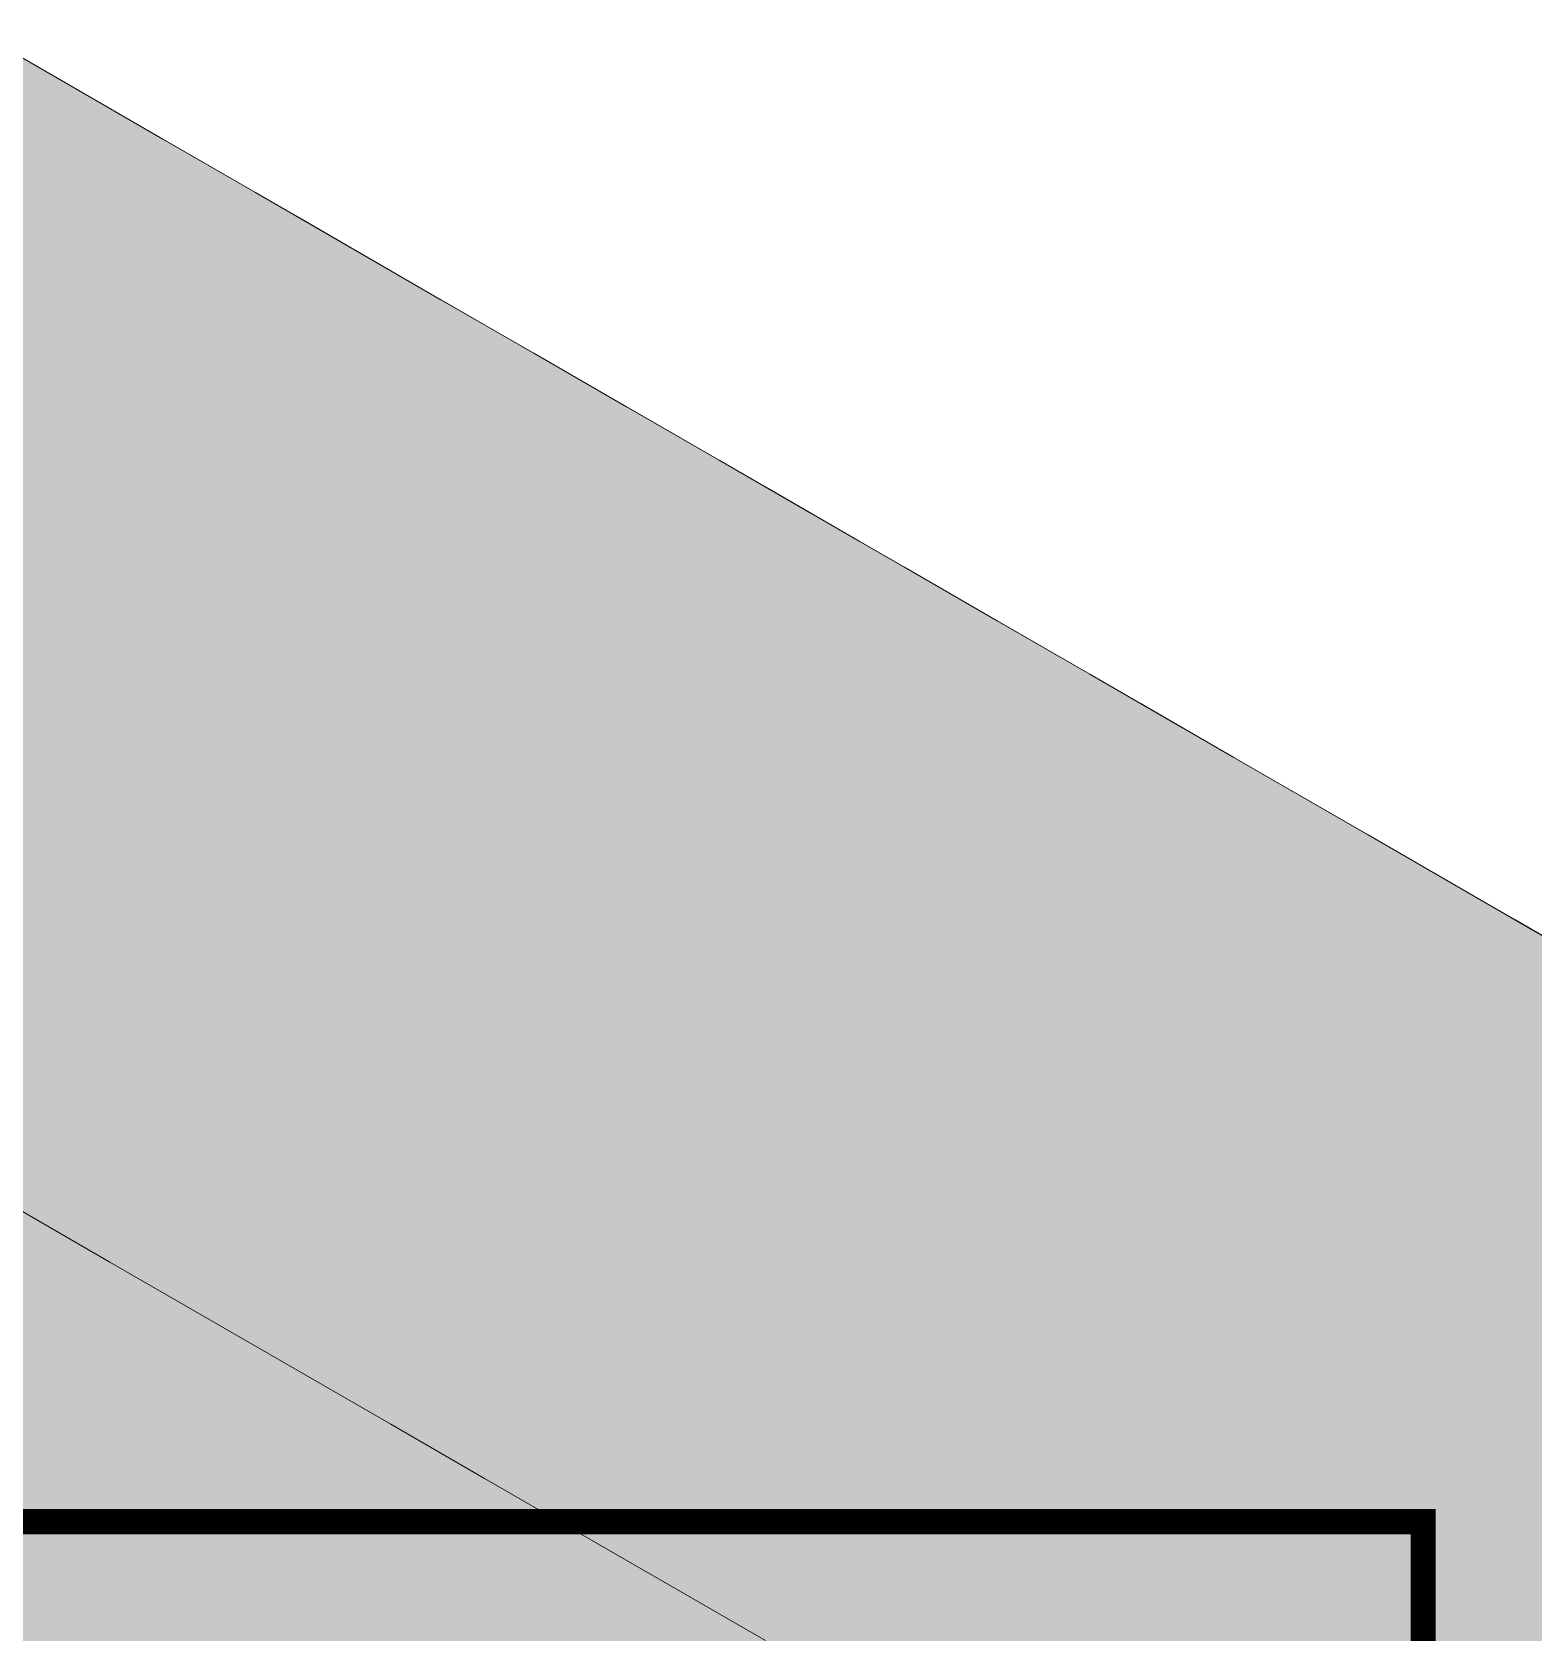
# Model space of a CAD drawing. Header units: metres. Extents: x 349122 to 349453, y 9281252 to 9281971.
# Drawn here: x 349264.5192 to 349264.7274, y 9281654.3517 to 9281654.5736 of the extents above; entities that cross this region are included whole.
import ezdxf

# ---------------------------------------------------------------- set-up
doc = ezdxf.new("R2010")
doc.units = ezdxf.units.M
doc.header["$LTSCALE"] = 0.25
doc.layers.add('ISO-3D', color=7, linetype='CONTINUOUS', lineweight=13)
doc.layers.add('ISO-3D-ARISTAS', color=250, linetype='CONTINUOUS', lineweight=13)
doc.layers.add('LLAMADAS-NUM', color=30, linetype='CONTINUOUS', lineweight=25, true_color=0xc05014)

msp = doc.modelspace()

# ---------------------------------------------------------------- linework, layer by layer
at = {"layer": 'ISO-3D', "true_color": 0x9e9c96}
for points in [[(349264.51163, 9281654.57361), (349264.52449, 9281654.56618), (349264.49951, 9281654.56661), (349264.51237, 9281654.55918)], [(349264.52449, 9281654.56618), (349264.53735, 9281654.55876), (349264.51237, 9281654.55918), (349264.52523, 9281654.55176)], [(349264.51237, 9281654.55918), (349264.52523, 9281654.55176), (349264.50024, 9281654.55218), (349264.5131, 9281654.54476)], [(349264.53735, 9281654.55876), (349264.55021, 9281654.55133), (349264.52523, 9281654.55176), (349264.53809, 9281654.54433)], [(349264.52523, 9281654.55176), (349264.53809, 9281654.54433), (349264.5131, 9281654.54476), (349264.52596, 9281654.53733)], [(349264.55021, 9281654.55133), (349264.56307, 9281654.54391), (349264.53809, 9281654.54433), (349264.55095, 9281654.53691)], [(349264.5131, 9281654.54476), (349264.52596, 9281654.53733), (349264.50098, 9281654.53776), (349264.51384, 9281654.53033)], [(349264.53809, 9281654.54433), (349264.55095, 9281654.53691), (349264.52596, 9281654.53733), (349264.53882, 9281654.52991)], [(349264.56307, 9281654.54391), (349264.57593, 9281654.53648), (349264.55095, 9281654.53691), (349264.56381, 9281654.52948)], [(349264.52596, 9281654.53733), (349264.53882, 9281654.52991), (349264.51384, 9281654.53033), (349264.5267, 9281654.52291)], [(349264.55095, 9281654.53691), (349264.56381, 9281654.52948), (349264.53882, 9281654.52991), (349264.55168, 9281654.52248)], [(349264.57593, 9281654.53648), (349264.58879, 9281654.52906), (349264.56381, 9281654.52948), (349264.57666, 9281654.52206)], [(349264.51384, 9281654.53033), (349264.5267, 9281654.52291), (349264.50171, 9281654.52333), (349264.51457, 9281654.51591)], [(349264.53882, 9281654.52991), (349264.55168, 9281654.52248), (349264.5267, 9281654.52291), (349264.53956, 9281654.51548)], [(349264.56381, 9281654.52948), (349264.57666, 9281654.52206), (349264.55168, 9281654.52248), (349264.56454, 9281654.51506)], [(349264.58879, 9281654.52906), (349264.60165, 9281654.52164), (349264.57666, 9281654.52206), (349264.58952, 9281654.51464)], [(349264.5267, 9281654.52291), (349264.53956, 9281654.51548), (349264.51457, 9281654.51591), (349264.52743, 9281654.50848)], [(349264.55168, 9281654.52248), (349264.56454, 9281654.51506), (349264.53956, 9281654.51548), (349264.55242, 9281654.50806)], [(349264.57666, 9281654.52206), (349264.58952, 9281654.51464), (349264.56454, 9281654.51506), (349264.5774, 9281654.50764)], [(349264.60165, 9281654.52164), (349264.61451, 9281654.51421), (349264.58952, 9281654.51464), (349264.60238, 9281654.50721)], [(349264.51457, 9281654.51591), (349264.52743, 9281654.50848), (349264.50245, 9281654.50891), (349264.51531, 9281654.50148)], [(349264.53956, 9281654.51548), (349264.55242, 9281654.50806), (349264.52743, 9281654.50848), (349264.54029, 9281654.50106)], [(349264.56454, 9281654.51506), (349264.5774, 9281654.50764), (349264.55242, 9281654.50806), (349264.56527, 9281654.50064)], [(349264.58952, 9281654.51464), (349264.60238, 9281654.50721), (349264.5774, 9281654.50764), (349264.59026, 9281654.50021)], [(349264.61451, 9281654.51421), (349264.62737, 9281654.50679), (349264.60238, 9281654.50721), (349264.61524, 9281654.49979)], [(349264.52743, 9281654.50848), (349264.54029, 9281654.50106), (349264.51531, 9281654.50148), (349264.52817, 9281654.49406)], [(349264.55242, 9281654.50806), (349264.56527, 9281654.50064), (349264.54029, 9281654.50106), (349264.55315, 9281654.49364)], [(349264.5774, 9281654.50764), (349264.59026, 9281654.50021), (349264.56527, 9281654.50064), (349264.57813, 9281654.49321)], [(349264.60238, 9281654.50721), (349264.61524, 9281654.49979), (349264.59026, 9281654.50021), (349264.60312, 9281654.49279)], [(349264.62737, 9281654.50679), (349264.64023, 9281654.49936), (349264.61524, 9281654.49979), (349264.6281, 9281654.49236)], [(349264.51531, 9281654.50148), (349264.52817, 9281654.49406), (349264.50318, 9281654.49448), (349264.51604, 9281654.48706)], [(349264.54029, 9281654.50106), (349264.55315, 9281654.49364), (349264.52817, 9281654.49406), (349264.54103, 9281654.48664)], [(349264.56527, 9281654.50064), (349264.57813, 9281654.49321), (349264.55315, 9281654.49364), (349264.56601, 9281654.48621)], [(349264.59026, 9281654.50021), (349264.60312, 9281654.49279), (349264.57813, 9281654.49321), (349264.59099, 9281654.48579)], [(349264.61524, 9281654.49979), (349264.6281, 9281654.49236), (349264.60312, 9281654.49279), (349264.61598, 9281654.48536)], [(349264.64023, 9281654.49936), (349264.65308, 9281654.49194), (349264.6281, 9281654.49236), (349264.64096, 9281654.48494)], [(349264.52817, 9281654.49406), (349264.54103, 9281654.48664), (349264.51604, 9281654.48706), (349264.5289, 9281654.47964)], [(349264.55315, 9281654.49364), (349264.56601, 9281654.48621), (349264.54103, 9281654.48664), (349264.55389, 9281654.47921)], [(349264.57813, 9281654.49321), (349264.59099, 9281654.48579), (349264.56601, 9281654.48621), (349264.57887, 9281654.47879)], [(349264.60312, 9281654.49279), (349264.61598, 9281654.48536), (349264.59099, 9281654.48579), (349264.60385, 9281654.47836)], [(349264.6281, 9281654.49236), (349264.64096, 9281654.48494), (349264.61598, 9281654.48536), (349264.62884, 9281654.47794)], [(349264.65308, 9281654.49194), (349264.66594, 9281654.48452), (349264.64096, 9281654.48494), (349264.65382, 9281654.47752)], [(349264.51604, 9281654.48706), (349264.5289, 9281654.47964), (349264.50392, 9281654.48006), (349264.51678, 9281654.47264)], [(349264.54103, 9281654.48664), (349264.55389, 9281654.47921), (349264.5289, 9281654.47964), (349264.54176, 9281654.47221)], [(349264.56601, 9281654.48621), (349264.57887, 9281654.47879), (349264.55389, 9281654.47921), (349264.56674, 9281654.47179)], [(349264.59099, 9281654.48579), (349264.60385, 9281654.47836), (349264.57887, 9281654.47879), (349264.59173, 9281654.47136)], [(349264.61598, 9281654.48536), (349264.62884, 9281654.47794), (349264.60385, 9281654.47836), (349264.61671, 9281654.47094)], [(349264.64096, 9281654.48494), (349264.65382, 9281654.47752), (349264.62884, 9281654.47794), (349264.64169, 9281654.47052)], [(349264.66594, 9281654.48452), (349264.6788, 9281654.47709), (349264.65382, 9281654.47752), (349264.66668, 9281654.47009)], [(349264.5289, 9281654.47964), (349264.54176, 9281654.47221), (349264.51678, 9281654.47264), (349264.52964, 9281654.46521)], [(349264.55389, 9281654.47921), (349264.56674, 9281654.47179), (349264.54176, 9281654.47221), (349264.55462, 9281654.46479)], [(349264.57887, 9281654.47879), (349264.59173, 9281654.47136), (349264.56674, 9281654.47179), (349264.5796, 9281654.46436)], [(349264.60385, 9281654.47836), (349264.61671, 9281654.47094), (349264.59173, 9281654.47136), (349264.60459, 9281654.46394)], [(349264.62884, 9281654.47794), (349264.64169, 9281654.47052), (349264.61671, 9281654.47094), (349264.62957, 9281654.46352)], [(349264.65382, 9281654.47752), (349264.66668, 9281654.47009), (349264.64169, 9281654.47052), (349264.65455, 9281654.46309)], [(349264.6788, 9281654.47709), (349264.69166, 9281654.46967), (349264.66668, 9281654.47009), (349264.67954, 9281654.46267)], [(349264.51678, 9281654.47264), (349264.52964, 9281654.46521), (349264.50465, 9281654.46564), (349264.51751, 9281654.45821)], [(349264.54176, 9281654.47221), (349264.55462, 9281654.46479), (349264.52964, 9281654.46521), (349264.5425, 9281654.45779)], [(349264.56674, 9281654.47179), (349264.5796, 9281654.46436), (349264.55462, 9281654.46479), (349264.56748, 9281654.45736)], [(349264.59173, 9281654.47136), (349264.60459, 9281654.46394), (349264.5796, 9281654.46436), (349264.59246, 9281654.45694)], [(349264.61671, 9281654.47094), (349264.62957, 9281654.46352), (349264.60459, 9281654.46394), (349264.61745, 9281654.45652)], [(349264.64169, 9281654.47052), (349264.65455, 9281654.46309), (349264.62957, 9281654.46352), (349264.64243, 9281654.45609)], [(349264.66668, 9281654.47009), (349264.67954, 9281654.46267), (349264.65455, 9281654.46309), (349264.66741, 9281654.45567)], [(349264.69166, 9281654.46967), (349264.70452, 9281654.46224), (349264.67954, 9281654.46267), (349264.6924, 9281654.45524)], [(349264.52964, 9281654.46521), (349264.5425, 9281654.45779), (349264.51751, 9281654.45821), (349264.53037, 9281654.45079)], [(349264.55462, 9281654.46479), (349264.56748, 9281654.45736), (349264.5425, 9281654.45779), (349264.55535, 9281654.45036)], [(349264.5796, 9281654.46436), (349264.59246, 9281654.45694), (349264.56748, 9281654.45736), (349264.58034, 9281654.44994)], [(349264.60459, 9281654.46394), (349264.61745, 9281654.45652), (349264.59246, 9281654.45694), (349264.60532, 9281654.44952)], [(349264.62957, 9281654.46352), (349264.64243, 9281654.45609), (349264.61745, 9281654.45652), (349264.63031, 9281654.44909)], [(349264.65455, 9281654.46309), (349264.66741, 9281654.45567), (349264.64243, 9281654.45609), (349264.65529, 9281654.44867)], [(349264.67954, 9281654.46267), (349264.6924, 9281654.45524), (349264.66741, 9281654.45567), (349264.68027, 9281654.44824)], [(349264.70452, 9281654.46224), (349264.71738, 9281654.45482), (349264.6924, 9281654.45524), (349264.70526, 9281654.44782)], [(349264.51751, 9281654.45821), (349264.53037, 9281654.45079), (349264.50539, 9281654.45121), (349264.51825, 9281654.44379)], [(349264.5425, 9281654.45779), (349264.55535, 9281654.45036), (349264.53037, 9281654.45079), (349264.54323, 9281654.44336)], [(349264.56748, 9281654.45736), (349264.58034, 9281654.44994), (349264.55535, 9281654.45036), (349264.56821, 9281654.44294)], [(349264.59246, 9281654.45694), (349264.60532, 9281654.44952), (349264.58034, 9281654.44994), (349264.5932, 9281654.44252)], [(349264.61745, 9281654.45652), (349264.63031, 9281654.44909), (349264.60532, 9281654.44952), (349264.61818, 9281654.44209)], [(349264.64243, 9281654.45609), (349264.65529, 9281654.44867), (349264.63031, 9281654.44909), (349264.64316, 9281654.44167)], [(349264.66741, 9281654.45567), (349264.68027, 9281654.44824), (349264.65529, 9281654.44867), (349264.66815, 9281654.44124)], [(349264.6924, 9281654.45524), (349264.70526, 9281654.44782), (349264.68027, 9281654.44824), (349264.69313, 9281654.44082)], [(349264.71738, 9281654.45482), (349264.73024, 9281654.44739), (349264.70526, 9281654.44782), (349264.71811, 9281654.44039)], [(349264.53037, 9281654.45079), (349264.54323, 9281654.44336), (349264.51825, 9281654.44379), (349264.53111, 9281654.43636)], [(349264.55535, 9281654.45036), (349264.56821, 9281654.44294), (349264.54323, 9281654.44336), (349264.55609, 9281654.43594)], [(349264.58034, 9281654.44994), (349264.5932, 9281654.44252), (349264.56821, 9281654.44294), (349264.58107, 9281654.43552)], [(349264.60532, 9281654.44952), (349264.61818, 9281654.44209), (349264.5932, 9281654.44252), (349264.60606, 9281654.43509)], [(349264.63031, 9281654.44909), (349264.64316, 9281654.44167), (349264.61818, 9281654.44209), (349264.63104, 9281654.43467)], [(349264.65529, 9281654.44867), (349264.66815, 9281654.44124), (349264.64316, 9281654.44167), (349264.65602, 9281654.43424)], [(349264.68027, 9281654.44824), (349264.69313, 9281654.44082), (349264.66815, 9281654.44124), (349264.68101, 9281654.43382)], [(349264.70526, 9281654.44782), (349264.71811, 9281654.44039), (349264.69313, 9281654.44082), (349264.70599, 9281654.43339)], [(349264.73024, 9281654.44739), (349264.7431, 9281654.43997), (349264.71811, 9281654.44039), (349264.73097, 9281654.43297)], [(349264.51825, 9281654.44379), (349264.53111, 9281654.43636), (349264.50612, 9281654.43679), (349264.51898, 9281654.42936)], [(349264.54323, 9281654.44336), (349264.55609, 9281654.43594), (349264.53111, 9281654.43636), (349264.54397, 9281654.42894)], [(349264.56821, 9281654.44294), (349264.58107, 9281654.43552), (349264.55609, 9281654.43594), (349264.56895, 9281654.42852)], [(349264.5932, 9281654.44252), (349264.60606, 9281654.43509), (349264.58107, 9281654.43552), (349264.59393, 9281654.42809)], [(349264.61818, 9281654.44209), (349264.63104, 9281654.43467), (349264.60606, 9281654.43509), (349264.61892, 9281654.42767)], [(349264.64316, 9281654.44167), (349264.65602, 9281654.43424), (349264.63104, 9281654.43467), (349264.6439, 9281654.42724)], [(349264.66815, 9281654.44124), (349264.68101, 9281654.43382), (349264.65602, 9281654.43424), (349264.66888, 9281654.42682)], [(349264.69313, 9281654.44082), (349264.70599, 9281654.43339), (349264.68101, 9281654.43382), (349264.69387, 9281654.42639)], [(349264.71811, 9281654.44039), (349264.73097, 9281654.43297), (349264.70599, 9281654.43339), (349264.71885, 9281654.42597)], [(349264.53111, 9281654.43636), (349264.54397, 9281654.42894), (349264.51898, 9281654.42936), (349264.53184, 9281654.42194)], [(349264.55609, 9281654.43594), (349264.56895, 9281654.42852), (349264.54397, 9281654.42894), (349264.55682, 9281654.42152)], [(349264.58107, 9281654.43552), (349264.59393, 9281654.42809), (349264.56895, 9281654.42852), (349264.58181, 9281654.42109)], [(349264.60606, 9281654.43509), (349264.61892, 9281654.42767), (349264.59393, 9281654.42809), (349264.60679, 9281654.42067)], [(349264.63104, 9281654.43467), (349264.6439, 9281654.42724), (349264.61892, 9281654.42767), (349264.63177, 9281654.42024)], [(349264.65602, 9281654.43424), (349264.66888, 9281654.42682), (349264.6439, 9281654.42724), (349264.65676, 9281654.41982)], [(349264.68101, 9281654.43382), (349264.69387, 9281654.42639), (349264.66888, 9281654.42682), (349264.68174, 9281654.41939)], [(349264.70599, 9281654.43339), (349264.71885, 9281654.42597), (349264.69387, 9281654.42639), (349264.70673, 9281654.41897)], [(349264.73097, 9281654.43297), (349264.74383, 9281654.42555), (349264.71885, 9281654.42597), (349264.73171, 9281654.41855)], [(349264.51898, 9281654.42936), (349264.53184, 9281654.42194), (349264.50599, 9281654.42186), (349264.51885, 9281654.41444)], [(349264.54397, 9281654.42894), (349264.55682, 9281654.42152), (349264.53184, 9281654.42194), (349264.5447, 9281654.41452)], [(349264.56895, 9281654.42852), (349264.58181, 9281654.42109), (349264.55682, 9281654.42152), (349264.56968, 9281654.41409)], [(349264.59393, 9281654.42809), (349264.60679, 9281654.42067), (349264.58181, 9281654.42109), (349264.59467, 9281654.41367)], [(349264.61892, 9281654.42767), (349264.63177, 9281654.42024), (349264.60679, 9281654.42067), (349264.61965, 9281654.41324)], [(349264.6439, 9281654.42724), (349264.65676, 9281654.41982), (349264.63177, 9281654.42024), (349264.64463, 9281654.41282)], [(349264.66888, 9281654.42682), (349264.68174, 9281654.41939), (349264.65676, 9281654.41982), (349264.66962, 9281654.41239)], [(349264.69387, 9281654.42639), (349264.70673, 9281654.41897), (349264.68174, 9281654.41939), (349264.6946, 9281654.41197)], [(349264.71885, 9281654.42597), (349264.73171, 9281654.41855), (349264.70673, 9281654.41897), (349264.71958, 9281654.41155)], [(349264.53184, 9281654.42194), (349264.5447, 9281654.41452), (349264.51885, 9281654.41444), (349264.53171, 9281654.40702)], [(349264.55682, 9281654.42152), (349264.56968, 9281654.41409), (349264.5447, 9281654.41452), (349264.55756, 9281654.40709)], [(349264.58181, 9281654.42109), (349264.59467, 9281654.41367), (349264.56968, 9281654.41409), (349264.58254, 9281654.40667)], [(349264.60679, 9281654.42067), (349264.61965, 9281654.41324), (349264.59467, 9281654.41367), (349264.60753, 9281654.40624)], [(349264.63177, 9281654.42024), (349264.64463, 9281654.41282), (349264.61965, 9281654.41324), (349264.63251, 9281654.40582)], [(349264.65676, 9281654.41982), (349264.66962, 9281654.41239), (349264.64463, 9281654.41282), (349264.65749, 9281654.40539)], [(349264.68174, 9281654.41939), (349264.6946, 9281654.41197), (349264.66962, 9281654.41239), (349264.68248, 9281654.40497)], [(349264.70673, 9281654.41897), (349264.71958, 9281654.41155), (349264.6946, 9281654.41197), (349264.70746, 9281654.40455)], [(349264.73171, 9281654.41855), (349264.74457, 9281654.41112), (349264.71958, 9281654.41155), (349264.73244, 9281654.40412)], [(349264.51885, 9281654.41444), (349264.53171, 9281654.40702), (349264.50586, 9281654.40694), (349264.51872, 9281654.39952)], [(349264.5447, 9281654.41452), (349264.55756, 9281654.40709), (349264.53171, 9281654.40702), (349264.54457, 9281654.39959)], [(349264.56968, 9281654.41409), (349264.58254, 9281654.40667), (349264.55756, 9281654.40709), (349264.57042, 9281654.39967)], [(349264.59467, 9281654.41367), (349264.60753, 9281654.40624), (349264.58254, 9281654.40667), (349264.5954, 9281654.39924)], [(349264.61965, 9281654.41324), (349264.63251, 9281654.40582), (349264.60753, 9281654.40624), (349264.62039, 9281654.39882)], [(349264.64463, 9281654.41282), (349264.65749, 9281654.40539), (349264.63251, 9281654.40582), (349264.64537, 9281654.39839)], [(349264.66962, 9281654.41239), (349264.68248, 9281654.40497), (349264.65749, 9281654.40539), (349264.67035, 9281654.39797)], [(349264.6946, 9281654.41197), (349264.70746, 9281654.40455), (349264.68248, 9281654.40497), (349264.69534, 9281654.39755)], [(349264.71958, 9281654.41155), (349264.73244, 9281654.40412), (349264.70746, 9281654.40455), (349264.72032, 9281654.39712)], [(349264.51701, 9281654.4105), (349264.53, 9281654.403), (349264.50409, 9281654.40304), (349264.51708, 9281654.39554)], [(349264.53171, 9281654.40702), (349264.54457, 9281654.39959), (349264.51872, 9281654.39952), (349264.53158, 9281654.39209)], [(349264.55756, 9281654.40709), (349264.57042, 9281654.39967), (349264.54457, 9281654.39959), (349264.55743, 9281654.39217)], [(349264.58254, 9281654.40667), (349264.5954, 9281654.39924), (349264.57042, 9281654.39967), (349264.58328, 9281654.39224)], [(349264.60753, 9281654.40624), (349264.62039, 9281654.39882), (349264.5954, 9281654.39924), (349264.60826, 9281654.39182)], [(349264.63251, 9281654.40582), (349264.64537, 9281654.39839), (349264.62039, 9281654.39882), (349264.63324, 9281654.39139)], [(349264.65749, 9281654.40539), (349264.67035, 9281654.39797), (349264.64537, 9281654.39839), (349264.65823, 9281654.39097)], [(349264.68248, 9281654.40497), (349264.69534, 9281654.39755), (349264.67035, 9281654.39797), (349264.68321, 9281654.39055)], [(349264.70746, 9281654.40455), (349264.72032, 9281654.39712), (349264.69534, 9281654.39755), (349264.7082, 9281654.39012)], [(349264.53, 9281654.403), (349264.54299, 9281654.3955), (349264.51708, 9281654.39554), (349264.53007, 9281654.38804)], [(349264.73244, 9281654.40412), (349264.7453, 9281654.3967), (349264.72032, 9281654.39712), (349264.73318, 9281654.3897)], [(349264.51872, 9281654.39952), (349264.53158, 9281654.39209), (349264.50573, 9281654.39202), (349264.51859, 9281654.38459)], [(349264.54457, 9281654.39959), (349264.55743, 9281654.39217), (349264.53158, 9281654.39209), (349264.54444, 9281654.38467)], [(349264.57042, 9281654.39967), (349264.58328, 9281654.39224), (349264.55743, 9281654.39217), (349264.57029, 9281654.38474)], [(349264.5954, 9281654.39924), (349264.60826, 9281654.39182), (349264.58328, 9281654.39224), (349264.59614, 9281654.38482)], [(349264.62039, 9281654.39882), (349264.63324, 9281654.39139), (349264.60826, 9281654.39182), (349264.62112, 9281654.38439)], [(349264.64537, 9281654.39839), (349264.65823, 9281654.39097), (349264.63324, 9281654.39139), (349264.6461, 9281654.38397)], [(349264.67035, 9281654.39797), (349264.68321, 9281654.39055), (349264.65823, 9281654.39097), (349264.67109, 9281654.38355)], [(349264.51708, 9281654.39554), (349264.53007, 9281654.38804), (349264.50415, 9281654.38807), (349264.51714, 9281654.38057)], [(349264.69534, 9281654.39755), (349264.7082, 9281654.39012), (349264.68321, 9281654.39055), (349264.69607, 9281654.38312)], [(349264.72032, 9281654.39712), (349264.73318, 9281654.3897), (349264.7082, 9281654.39012), (349264.72105, 9281654.3827)], [(349264.54299, 9281654.3955), (349264.55598, 9281654.388), (349264.53007, 9281654.38804), (349264.54306, 9281654.38054)], [(349264.53158, 9281654.39209), (349264.54444, 9281654.38467), (349264.51859, 9281654.38459), (349264.53145, 9281654.37717)], [(349264.55743, 9281654.39217), (349264.57029, 9281654.38474), (349264.54444, 9281654.38467), (349264.5573, 9281654.37724)], [(349264.58328, 9281654.39224), (349264.59614, 9281654.38482), (349264.57029, 9281654.38474), (349264.58315, 9281654.37732)], [(349264.60826, 9281654.39182), (349264.62112, 9281654.38439), (349264.59614, 9281654.38482), (349264.609, 9281654.37739)], [(349264.63324, 9281654.39139), (349264.6461, 9281654.38397), (349264.62112, 9281654.38439), (349264.63398, 9281654.37697)], [(349264.65823, 9281654.39097), (349264.67109, 9281654.38355), (349264.6461, 9281654.38397), (349264.65896, 9281654.37655)], [(349264.68321, 9281654.39055), (349264.69607, 9281654.38312), (349264.67109, 9281654.38355), (349264.68395, 9281654.37612)], [(349264.7082, 9281654.39012), (349264.72105, 9281654.3827), (349264.69607, 9281654.38312), (349264.70893, 9281654.3757)], [(349264.73318, 9281654.3897), (349264.74604, 9281654.38227), (349264.72105, 9281654.3827), (349264.73391, 9281654.37527)], [(349264.53007, 9281654.38804), (349264.54306, 9281654.38054), (349264.51714, 9281654.38057), (349264.53013, 9281654.37307)], [(349264.55598, 9281654.388), (349264.56897, 9281654.3805), (349264.54306, 9281654.38054), (349264.55605, 9281654.37304)], [(349264.51859, 9281654.38459), (349264.53145, 9281654.37717), (349264.5056, 9281654.37709), (349264.51846, 9281654.36967)], [(349264.54444, 9281654.38467), (349264.5573, 9281654.37724), (349264.53145, 9281654.37717), (349264.54431, 9281654.36974)], [(349264.57029, 9281654.38474), (349264.58315, 9281654.37732), (349264.5573, 9281654.37724), (349264.57016, 9281654.36982)], [(349264.59614, 9281654.38482), (349264.609, 9281654.37739), (349264.58315, 9281654.37732), (349264.59601, 9281654.36989)], [(349264.62112, 9281654.38439), (349264.63398, 9281654.37697), (349264.609, 9281654.37739), (349264.62185, 9281654.36997)], [(349264.6461, 9281654.38397), (349264.65896, 9281654.37655), (349264.63398, 9281654.37697), (349264.64684, 9281654.36955)], [(349264.67109, 9281654.38355), (349264.68395, 9281654.37612), (349264.65896, 9281654.37655), (349264.67182, 9281654.36912)], [(349264.69607, 9281654.38312), (349264.70893, 9281654.3757), (349264.68395, 9281654.37612), (349264.69681, 9281654.3687)], [(349264.72105, 9281654.3827), (349264.73391, 9281654.37527), (349264.70893, 9281654.3757), (349264.72179, 9281654.36827)], [(349264.51714, 9281654.38057), (349264.53013, 9281654.37307), (349264.50421, 9281654.37311), (349264.5172, 9281654.36561)], [(349264.54306, 9281654.38054), (349264.55605, 9281654.37304), (349264.53013, 9281654.37307), (349264.54312, 9281654.36557)], [(349264.56897, 9281654.3805), (349264.58197, 9281654.373), (349264.55605, 9281654.37304), (349264.56904, 9281654.36554)], [(349264.53145, 9281654.37717), (349264.54431, 9281654.36974), (349264.51846, 9281654.36967), (349264.53132, 9281654.36224)], [(349264.5573, 9281654.37724), (349264.57016, 9281654.36982), (349264.54431, 9281654.36974), (349264.55717, 9281654.36232)], [(349264.58315, 9281654.37732), (349264.59601, 9281654.36989), (349264.57016, 9281654.36982), (349264.58302, 9281654.36239)], [(349264.609, 9281654.37739), (349264.62185, 9281654.36997), (349264.59601, 9281654.36989), (349264.60886, 9281654.36247)], [(349264.63398, 9281654.37697), (349264.64684, 9281654.36955), (349264.62185, 9281654.36997), (349264.63471, 9281654.36255)], [(349264.65896, 9281654.37655), (349264.67182, 9281654.36912), (349264.64684, 9281654.36955), (349264.6597, 9281654.36212)], [(349264.68395, 9281654.37612), (349264.69681, 9281654.3687), (349264.67182, 9281654.36912), (349264.68468, 9281654.3617)], [(349264.70893, 9281654.3757), (349264.72179, 9281654.36827), (349264.69681, 9281654.3687), (349264.70966, 9281654.36127)], [(349264.73391, 9281654.37527), (349264.74677, 9281654.36785), (349264.72179, 9281654.36827), (349264.73465, 9281654.36085)], [(349264.53013, 9281654.37307), (349264.54312, 9281654.36557), (349264.5172, 9281654.36561), (349264.53019, 9281654.35811)], [(349264.55605, 9281654.37304), (349264.56904, 9281654.36554), (349264.54312, 9281654.36557), (349264.55611, 9281654.35807)], [(349264.58197, 9281654.373), (349264.59496, 9281654.3655), (349264.56904, 9281654.36554), (349264.58203, 9281654.35804)], [(349264.51846, 9281654.36967), (349264.53132, 9281654.36224), (349264.50547, 9281654.36217), (349264.51833, 9281654.35474)], [(349264.54431, 9281654.36974), (349264.55717, 9281654.36232), (349264.53132, 9281654.36224), (349264.54418, 9281654.35482)], [(349264.57016, 9281654.36982), (349264.58302, 9281654.36239), (349264.55717, 9281654.36232), (349264.57002, 9281654.35489)], [(349264.59601, 9281654.36989), (349264.60886, 9281654.36247), (349264.58302, 9281654.36239), (349264.59587, 9281654.35497)], [(349264.62185, 9281654.36997), (349264.63471, 9281654.36255), (349264.60886, 9281654.36247), (349264.62172, 9281654.35505)], [(349264.64684, 9281654.36955), (349264.6597, 9281654.36212), (349264.63471, 9281654.36255), (349264.64757, 9281654.35512)], [(349264.67182, 9281654.36912), (349264.68468, 9281654.3617), (349264.6597, 9281654.36212), (349264.67256, 9281654.3547)], [(349264.69681, 9281654.3687), (349264.70966, 9281654.36127), (349264.68468, 9281654.3617), (349264.69754, 9281654.35427)], [(349264.72179, 9281654.36827), (349264.73465, 9281654.36085), (349264.70966, 9281654.36127), (349264.72252, 9281654.35385)], [(349264.5172, 9281654.36561), (349264.53019, 9281654.35811), (349264.50428, 9281654.35815), (349264.51727, 9281654.35065)], [(349264.54312, 9281654.36557), (349264.55611, 9281654.35807), (349264.53019, 9281654.35811), (349264.54318, 9281654.35061)], [(349264.56904, 9281654.36554), (349264.58203, 9281654.35804), (349264.55611, 9281654.35807), (349264.5691, 9281654.35057)], [(349264.59496, 9281654.3655), (349264.60795, 9281654.358), (349264.58203, 9281654.35804), (349264.59502, 9281654.35054)], [(349264.53132, 9281654.36224), (349264.54418, 9281654.35482), (349264.51833, 9281654.35474), (349264.53118, 9281654.34732)], [(349264.55717, 9281654.36232), (349264.57002, 9281654.35489), (349264.54418, 9281654.35482), (349264.55703, 9281654.34739)], [(349264.58302, 9281654.36239), (349264.59587, 9281654.35497), (349264.57002, 9281654.35489), (349264.58288, 9281654.34747)], [(349264.60886, 9281654.36247), (349264.62172, 9281654.35505), (349264.59587, 9281654.35497), (349264.60873, 9281654.34755)], [(349264.63471, 9281654.36255), (349264.64757, 9281654.35512), (349264.62172, 9281654.35505), (349264.63458, 9281654.34762)], [(349264.6597, 9281654.36212), (349264.67256, 9281654.3547), (349264.64757, 9281654.35512), (349264.66043, 9281654.3477)], [(349264.68468, 9281654.3617), (349264.69754, 9281654.35427), (349264.67256, 9281654.3547), (349264.68542, 9281654.34727)], [(349264.70966, 9281654.36127), (349264.72252, 9281654.35385), (349264.69754, 9281654.35427), (349264.7104, 9281654.34685)], [(349264.73465, 9281654.36085), (349264.74751, 9281654.35342), (349264.72252, 9281654.35385), (349264.73538, 9281654.34642)], [(349264.53019, 9281654.35811), (349264.54318, 9281654.35061), (349264.51727, 9281654.35065), (349264.53026, 9281654.34315)], [(349264.55611, 9281654.35807), (349264.5691, 9281654.35057), (349264.54318, 9281654.35061), (349264.55617, 9281654.34311)], [(349264.58203, 9281654.35804), (349264.59502, 9281654.35054), (349264.5691, 9281654.35057), (349264.58209, 9281654.34307)], [(349264.60795, 9281654.358), (349264.62094, 9281654.3505), (349264.59502, 9281654.35054), (349264.60801, 9281654.34304)], [(349264.51833, 9281654.35474), (349264.53118, 9281654.34732), (349264.50534, 9281654.34724), (349264.51819, 9281654.33982)], [(349264.54418, 9281654.35482), (349264.55703, 9281654.34739), (349264.53118, 9281654.34732), (349264.54404, 9281654.33989)], [(349264.57002, 9281654.35489), (349264.58288, 9281654.34747), (349264.55703, 9281654.34739), (349264.56989, 9281654.33997)], [(349264.59587, 9281654.35497), (349264.60873, 9281654.34755), (349264.58288, 9281654.34747), (349264.59574, 9281654.34005)], [(349264.62172, 9281654.35505), (349264.63458, 9281654.34762), (349264.60873, 9281654.34755), (349264.62159, 9281654.34012)], [(349264.64757, 9281654.35512), (349264.66043, 9281654.3477), (349264.63458, 9281654.34762), (349264.64744, 9281654.3402)], [(349264.67256, 9281654.3547), (349264.68542, 9281654.34727), (349264.66043, 9281654.3477), (349264.67329, 9281654.34027)], [(349264.69754, 9281654.35427), (349264.7104, 9281654.34685), (349264.68542, 9281654.34727), (349264.69828, 9281654.33985)], [(349264.72252, 9281654.35385), (349264.73538, 9281654.34642), (349264.7104, 9281654.34685), (349264.72326, 9281654.33942)]]:
    msp.add_solid(points, dxfattribs=at)
at = {"layer": 'ISO-3D', "true_color": 0x8e8d88}
for points in [[(349264.51701, 9281654.5555), (349264.53, 9281654.548), (349264.51701, 9281654.5705), (349264.53, 9281654.563)], [(349264.53, 9281654.548), (349264.54299, 9281654.5405), (349264.53, 9281654.563), (349264.54299, 9281654.5555)], [(349264.51701, 9281654.5405), (349264.53, 9281654.533), (349264.51701, 9281654.5555), (349264.53, 9281654.548)], [(349264.54299, 9281654.5405), (349264.55598, 9281654.533), (349264.54299, 9281654.5555), (349264.55598, 9281654.548)], [(349264.53, 9281654.533), (349264.54299, 9281654.5255), (349264.53, 9281654.548), (349264.54299, 9281654.5405)], [(349264.55598, 9281654.533), (349264.56897, 9281654.5255), (349264.55598, 9281654.548), (349264.56897, 9281654.5405)], [(349264.51701, 9281654.5255), (349264.53, 9281654.518), (349264.51701, 9281654.5405), (349264.53, 9281654.533)], [(349264.54299, 9281654.5255), (349264.55598, 9281654.518), (349264.54299, 9281654.5405), (349264.55598, 9281654.533)], [(349264.56897, 9281654.5255), (349264.58197, 9281654.518), (349264.56897, 9281654.5405), (349264.58197, 9281654.533)], [(349264.53, 9281654.518), (349264.54299, 9281654.5105), (349264.53, 9281654.533), (349264.54299, 9281654.5255)], [(349264.55598, 9281654.518), (349264.56897, 9281654.5105), (349264.55598, 9281654.533), (349264.56897, 9281654.5255)], [(349264.58197, 9281654.518), (349264.59496, 9281654.5105), (349264.58197, 9281654.533), (349264.59496, 9281654.5255)], [(349264.51701, 9281654.5105), (349264.53, 9281654.503), (349264.51701, 9281654.5255), (349264.53, 9281654.518)], [(349264.54299, 9281654.5105), (349264.55598, 9281654.503), (349264.54299, 9281654.5255), (349264.55598, 9281654.518)], [(349264.56897, 9281654.5105), (349264.58197, 9281654.503), (349264.56897, 9281654.5255), (349264.58197, 9281654.518)], [(349264.59496, 9281654.5105), (349264.60795, 9281654.503), (349264.59496, 9281654.5255), (349264.60795, 9281654.518)], [(349264.53, 9281654.503), (349264.54299, 9281654.4955), (349264.53, 9281654.518), (349264.54299, 9281654.5105)], [(349264.55598, 9281654.503), (349264.56897, 9281654.4955), (349264.55598, 9281654.518), (349264.56897, 9281654.5105)], [(349264.58197, 9281654.503), (349264.59496, 9281654.4955), (349264.58197, 9281654.518), (349264.59496, 9281654.5105)], [(349264.60795, 9281654.503), (349264.62094, 9281654.4955), (349264.60795, 9281654.518), (349264.62094, 9281654.5105)], [(349264.51701, 9281654.49621), (349264.53, 9281654.48871), (349264.51701, 9281654.5105), (349264.53, 9281654.503)], [(349264.54299, 9281654.4955), (349264.55598, 9281654.488), (349264.54299, 9281654.5105), (349264.55598, 9281654.503)], [(349264.56897, 9281654.4955), (349264.58197, 9281654.488), (349264.56897, 9281654.5105), (349264.58197, 9281654.503)], [(349264.59496, 9281654.4955), (349264.60795, 9281654.488), (349264.59496, 9281654.5105), (349264.60795, 9281654.503)], [(349264.62094, 9281654.4955), (349264.63393, 9281654.488), (349264.62094, 9281654.5105), (349264.63393, 9281654.503)], [(349264.53, 9281654.48871), (349264.54299, 9281654.48121), (349264.53, 9281654.503), (349264.54299, 9281654.4955)], [(349264.55598, 9281654.488), (349264.56897, 9281654.4805), (349264.55598, 9281654.503), (349264.56897, 9281654.4955)], [(349264.58197, 9281654.488), (349264.59496, 9281654.4805), (349264.58197, 9281654.503), (349264.59496, 9281654.4955)], [(349264.60795, 9281654.488), (349264.62094, 9281654.4805), (349264.60795, 9281654.503), (349264.62094, 9281654.4955)], [(349264.63393, 9281654.488), (349264.64692, 9281654.4805), (349264.63393, 9281654.503), (349264.64692, 9281654.4955)], [(349264.51701, 9281654.48193), (349264.53, 9281654.47443), (349264.51701, 9281654.49621), (349264.53, 9281654.48871)], [(349264.54299, 9281654.48121), (349264.55598, 9281654.47371), (349264.54299, 9281654.4955), (349264.55598, 9281654.488)], [(349264.56897, 9281654.4805), (349264.58197, 9281654.473), (349264.56897, 9281654.4955), (349264.58197, 9281654.488)], [(349264.59496, 9281654.4805), (349264.60795, 9281654.473), (349264.59496, 9281654.4955), (349264.60795, 9281654.488)], [(349264.62094, 9281654.4805), (349264.63393, 9281654.473), (349264.62094, 9281654.4955), (349264.63393, 9281654.488)], [(349264.64692, 9281654.4805), (349264.65991, 9281654.473), (349264.64692, 9281654.4955), (349264.65991, 9281654.488)], [(349264.53, 9281654.47443), (349264.54299, 9281654.46693), (349264.53, 9281654.48871), (349264.54299, 9281654.48121)], [(349264.55598, 9281654.47371), (349264.56897, 9281654.46621), (349264.55598, 9281654.488), (349264.56897, 9281654.4805)], [(349264.58197, 9281654.473), (349264.59496, 9281654.4655), (349264.58197, 9281654.488), (349264.59496, 9281654.4805)], [(349264.60795, 9281654.473), (349264.62094, 9281654.4655), (349264.60795, 9281654.488), (349264.62094, 9281654.4805)], [(349264.63393, 9281654.473), (349264.64692, 9281654.4655), (349264.63393, 9281654.488), (349264.64692, 9281654.4805)], [(349264.65991, 9281654.473), (349264.6729, 9281654.4655), (349264.65991, 9281654.488), (349264.6729, 9281654.4805)], [(349264.51701, 9281654.46764), (349264.53, 9281654.46014), (349264.51701, 9281654.48193), (349264.53, 9281654.47443)], [(349264.54299, 9281654.46693), (349264.55598, 9281654.45943), (349264.54299, 9281654.48121), (349264.55598, 9281654.47371)], [(349264.56897, 9281654.46621), (349264.58197, 9281654.45871), (349264.56897, 9281654.4805), (349264.58197, 9281654.473)], [(349264.59496, 9281654.4655), (349264.60795, 9281654.458), (349264.59496, 9281654.4805), (349264.60795, 9281654.473)], [(349264.62094, 9281654.4655), (349264.63393, 9281654.458), (349264.62094, 9281654.4805), (349264.63393, 9281654.473)], [(349264.64692, 9281654.4655), (349264.65991, 9281654.458), (349264.64692, 9281654.4805), (349264.65991, 9281654.473)], [(349264.6729, 9281654.4655), (349264.68589, 9281654.458), (349264.6729, 9281654.4805), (349264.68589, 9281654.473)], [(349264.53, 9281654.46014), (349264.54299, 9281654.45264), (349264.53, 9281654.47443), (349264.54299, 9281654.46693)], [(349264.55598, 9281654.45943), (349264.56897, 9281654.45193), (349264.55598, 9281654.47371), (349264.56897, 9281654.46621)], [(349264.58197, 9281654.45871), (349264.59496, 9281654.45121), (349264.58197, 9281654.473), (349264.59496, 9281654.4655)], [(349264.60795, 9281654.458), (349264.62094, 9281654.4505), (349264.60795, 9281654.473), (349264.62094, 9281654.4655)], [(349264.63393, 9281654.458), (349264.64692, 9281654.4505), (349264.63393, 9281654.473), (349264.64692, 9281654.4655)], [(349264.65991, 9281654.458), (349264.6729, 9281654.4505), (349264.65991, 9281654.473), (349264.6729, 9281654.4655)], [(349264.68589, 9281654.458), (349264.69888, 9281654.4505), (349264.68589, 9281654.473), (349264.69888, 9281654.4655)], [(349264.51701, 9281654.45336), (349264.53, 9281654.44586), (349264.51701, 9281654.46764), (349264.53, 9281654.46014)], [(349264.54299, 9281654.45264), (349264.55598, 9281654.44514), (349264.54299, 9281654.46693), (349264.55598, 9281654.45943)], [(349264.56897, 9281654.45193), (349264.58197, 9281654.44443), (349264.56897, 9281654.46621), (349264.58197, 9281654.45871)], [(349264.59496, 9281654.45121), (349264.60795, 9281654.44371), (349264.59496, 9281654.4655), (349264.60795, 9281654.458)], [(349264.62094, 9281654.4505), (349264.63393, 9281654.443), (349264.62094, 9281654.4655), (349264.63393, 9281654.458)], [(349264.64692, 9281654.4505), (349264.65991, 9281654.443), (349264.64692, 9281654.4655), (349264.65991, 9281654.458)], [(349264.6729, 9281654.4505), (349264.68589, 9281654.443), (349264.6729, 9281654.4655), (349264.68589, 9281654.458)], [(349264.69888, 9281654.4505), (349264.71187, 9281654.443), (349264.69888, 9281654.4655), (349264.71187, 9281654.458)], [(349264.53, 9281654.44586), (349264.54299, 9281654.43836), (349264.53, 9281654.46014), (349264.54299, 9281654.45264)], [(349264.55598, 9281654.44514), (349264.56897, 9281654.43764), (349264.55598, 9281654.45943), (349264.56897, 9281654.45193)], [(349264.58197, 9281654.44443), (349264.59496, 9281654.43693), (349264.58197, 9281654.45871), (349264.59496, 9281654.45121)], [(349264.60795, 9281654.44371), (349264.62094, 9281654.43621), (349264.60795, 9281654.458), (349264.62094, 9281654.4505)], [(349264.63393, 9281654.443), (349264.64692, 9281654.4355), (349264.63393, 9281654.458), (349264.64692, 9281654.4505)], [(349264.65991, 9281654.443), (349264.6729, 9281654.4355), (349264.65991, 9281654.458), (349264.6729, 9281654.4505)], [(349264.68589, 9281654.443), (349264.69888, 9281654.4355), (349264.68589, 9281654.458), (349264.69888, 9281654.4505)], [(349264.71187, 9281654.443), (349264.72486, 9281654.4355), (349264.71187, 9281654.458), (349264.72486, 9281654.4505)], [(349264.51701, 9281654.43907), (349264.53, 9281654.43157), (349264.51701, 9281654.45336), (349264.53, 9281654.44586)], [(349264.54299, 9281654.43836), (349264.55598, 9281654.43086), (349264.54299, 9281654.45264), (349264.55598, 9281654.44514)], [(349264.56897, 9281654.43764), (349264.58197, 9281654.43014), (349264.56897, 9281654.45193), (349264.58197, 9281654.44443)], [(349264.59496, 9281654.43693), (349264.60795, 9281654.42943), (349264.59496, 9281654.45121), (349264.60795, 9281654.44371)], [(349264.62094, 9281654.43621), (349264.63393, 9281654.42871), (349264.62094, 9281654.4505), (349264.63393, 9281654.443)], [(349264.64692, 9281654.4355), (349264.65991, 9281654.428), (349264.64692, 9281654.4505), (349264.65991, 9281654.443)], [(349264.6729, 9281654.4355), (349264.68589, 9281654.428), (349264.6729, 9281654.4505), (349264.68589, 9281654.443)], [(349264.69888, 9281654.4355), (349264.71187, 9281654.428), (349264.69888, 9281654.4505), (349264.71187, 9281654.443)], [(349264.72486, 9281654.4355), (349264.73785, 9281654.428), (349264.72486, 9281654.4505), (349264.73785, 9281654.443)], [(349264.53, 9281654.43157), (349264.54299, 9281654.42407), (349264.53, 9281654.44586), (349264.54299, 9281654.43836)], [(349264.55598, 9281654.43086), (349264.56897, 9281654.42336), (349264.55598, 9281654.44514), (349264.56897, 9281654.43764)], [(349264.58197, 9281654.43014), (349264.59496, 9281654.42264), (349264.58197, 9281654.44443), (349264.59496, 9281654.43693)], [(349264.60795, 9281654.42943), (349264.62094, 9281654.42193), (349264.60795, 9281654.44371), (349264.62094, 9281654.43621)], [(349264.63393, 9281654.42871), (349264.64692, 9281654.42121), (349264.63393, 9281654.443), (349264.64692, 9281654.4355)], [(349264.65991, 9281654.428), (349264.6729, 9281654.4205), (349264.65991, 9281654.443), (349264.6729, 9281654.4355)], [(349264.68589, 9281654.428), (349264.69888, 9281654.4205), (349264.68589, 9281654.443), (349264.69888, 9281654.4355)], [(349264.71187, 9281654.428), (349264.72486, 9281654.4205), (349264.71187, 9281654.443), (349264.72486, 9281654.4355)], [(349264.51701, 9281654.42479), (349264.53, 9281654.41729), (349264.51701, 9281654.43907), (349264.53, 9281654.43157)], [(349264.54299, 9281654.42407), (349264.55598, 9281654.41657), (349264.54299, 9281654.43836), (349264.55598, 9281654.43086)], [(349264.56897, 9281654.42336), (349264.58197, 9281654.41586), (349264.56897, 9281654.43764), (349264.58197, 9281654.43014)], [(349264.59496, 9281654.42264), (349264.60795, 9281654.41514), (349264.59496, 9281654.43693), (349264.60795, 9281654.42943)], [(349264.62094, 9281654.42193), (349264.63393, 9281654.41443), (349264.62094, 9281654.43621), (349264.63393, 9281654.42871)], [(349264.64692, 9281654.42121), (349264.65991, 9281654.41371), (349264.64692, 9281654.4355), (349264.65991, 9281654.428)], [(349264.6729, 9281654.4205), (349264.68589, 9281654.413), (349264.6729, 9281654.4355), (349264.68589, 9281654.428)], [(349264.69888, 9281654.4205), (349264.71187, 9281654.413), (349264.69888, 9281654.4355), (349264.71187, 9281654.428)], [(349264.72486, 9281654.4205), (349264.73785, 9281654.413), (349264.72486, 9281654.4355), (349264.73785, 9281654.428)], [(349264.53, 9281654.41729), (349264.54299, 9281654.40979), (349264.53, 9281654.43157), (349264.54299, 9281654.42407)], [(349264.55598, 9281654.41657), (349264.56897, 9281654.40907), (349264.55598, 9281654.43086), (349264.56897, 9281654.42336)], [(349264.58197, 9281654.41586), (349264.59496, 9281654.40836), (349264.58197, 9281654.43014), (349264.59496, 9281654.42264)], [(349264.60795, 9281654.41514), (349264.62094, 9281654.40764), (349264.60795, 9281654.42943), (349264.62094, 9281654.42193)], [(349264.63393, 9281654.41443), (349264.64692, 9281654.40693), (349264.63393, 9281654.42871), (349264.64692, 9281654.42121)], [(349264.65991, 9281654.41371), (349264.6729, 9281654.40621), (349264.65991, 9281654.428), (349264.6729, 9281654.4205)], [(349264.68589, 9281654.413), (349264.69888, 9281654.4055), (349264.68589, 9281654.428), (349264.69888, 9281654.4205)], [(349264.71187, 9281654.413), (349264.72486, 9281654.4055), (349264.71187, 9281654.428), (349264.72486, 9281654.4205)], [(349264.51701, 9281654.4105), (349264.53, 9281654.403), (349264.51701, 9281654.42479), (349264.53, 9281654.41729)], [(349264.54299, 9281654.40979), (349264.55598, 9281654.40229), (349264.54299, 9281654.42407), (349264.55598, 9281654.41657)], [(349264.56897, 9281654.40907), (349264.58197, 9281654.40157), (349264.56897, 9281654.42336), (349264.58197, 9281654.41586)], [(349264.59496, 9281654.40836), (349264.60795, 9281654.40086), (349264.59496, 9281654.42264), (349264.60795, 9281654.41514)], [(349264.62094, 9281654.40764), (349264.63393, 9281654.40014), (349264.62094, 9281654.42193), (349264.63393, 9281654.41443)], [(349264.64692, 9281654.40693), (349264.65991, 9281654.39943), (349264.64692, 9281654.42121), (349264.65991, 9281654.41371)], [(349264.6729, 9281654.40621), (349264.68589, 9281654.39871), (349264.6729, 9281654.4205), (349264.68589, 9281654.413)], [(349264.69888, 9281654.4055), (349264.71187, 9281654.398), (349264.69888, 9281654.4205), (349264.71187, 9281654.413)], [(349264.72486, 9281654.4055), (349264.73785, 9281654.398), (349264.72486, 9281654.4205), (349264.73785, 9281654.413)], [(349264.53, 9281654.403), (349264.54299, 9281654.3955), (349264.53, 9281654.41729), (349264.54299, 9281654.40979)], [(349264.55598, 9281654.40229), (349264.56897, 9281654.39479), (349264.55598, 9281654.41657), (349264.56897, 9281654.40907)], [(349264.58197, 9281654.40157), (349264.59496, 9281654.39407), (349264.58197, 9281654.41586), (349264.59496, 9281654.40836)], [(349264.60795, 9281654.40086), (349264.62094, 9281654.39336), (349264.60795, 9281654.41514), (349264.62094, 9281654.40764)], [(349264.63393, 9281654.40014), (349264.64692, 9281654.39264), (349264.63393, 9281654.41443), (349264.64692, 9281654.40693)], [(349264.65991, 9281654.39943), (349264.6729, 9281654.39193), (349264.65991, 9281654.41371), (349264.6729, 9281654.40621)], [(349264.68589, 9281654.39871), (349264.69888, 9281654.39121), (349264.68589, 9281654.413), (349264.69888, 9281654.4055)], [(349264.71187, 9281654.398), (349264.72486, 9281654.3905), (349264.71187, 9281654.413), (349264.72486, 9281654.4055)], [(349264.54299, 9281654.3955), (349264.55598, 9281654.388), (349264.54299, 9281654.40979), (349264.55598, 9281654.40229)], [(349264.56897, 9281654.39479), (349264.58197, 9281654.38729), (349264.56897, 9281654.40907), (349264.58197, 9281654.40157)], [(349264.59496, 9281654.39407), (349264.60795, 9281654.38657), (349264.59496, 9281654.40836), (349264.60795, 9281654.40086)], [(349264.62094, 9281654.39336), (349264.63393, 9281654.38586), (349264.62094, 9281654.40764), (349264.63393, 9281654.40014)], [(349264.64692, 9281654.39264), (349264.65991, 9281654.38514), (349264.64692, 9281654.40693), (349264.65991, 9281654.39943)], [(349264.6729, 9281654.39193), (349264.68589, 9281654.38443), (349264.6729, 9281654.40621), (349264.68589, 9281654.39871)], [(349264.69888, 9281654.39121), (349264.71187, 9281654.38371), (349264.69888, 9281654.4055), (349264.71187, 9281654.398)], [(349264.72486, 9281654.3905), (349264.73785, 9281654.383), (349264.72486, 9281654.4055), (349264.73785, 9281654.398)], [(349264.55598, 9281654.388), (349264.56897, 9281654.3805), (349264.55598, 9281654.40229), (349264.56897, 9281654.39479)], [(349264.58197, 9281654.38729), (349264.59496, 9281654.37979), (349264.58197, 9281654.40157), (349264.59496, 9281654.39407)], [(349264.60795, 9281654.38657), (349264.62094, 9281654.37907), (349264.60795, 9281654.40086), (349264.62094, 9281654.39336)], [(349264.63393, 9281654.38586), (349264.64692, 9281654.37836), (349264.63393, 9281654.40014), (349264.64692, 9281654.39264)], [(349264.65991, 9281654.38514), (349264.6729, 9281654.37764), (349264.65991, 9281654.39943), (349264.6729, 9281654.39193)], [(349264.68589, 9281654.38443), (349264.69888, 9281654.37693), (349264.68589, 9281654.39871), (349264.69888, 9281654.39121)], [(349264.71187, 9281654.38371), (349264.72486, 9281654.37621), (349264.71187, 9281654.398), (349264.72486, 9281654.3905)], [(349264.56897, 9281654.3805), (349264.58197, 9281654.373), (349264.56897, 9281654.39479), (349264.58197, 9281654.38729)], [(349264.59496, 9281654.37979), (349264.60795, 9281654.37229), (349264.59496, 9281654.39407), (349264.60795, 9281654.38657)], [(349264.62094, 9281654.37907), (349264.63393, 9281654.37157), (349264.62094, 9281654.39336), (349264.63393, 9281654.38586)], [(349264.64692, 9281654.37836), (349264.65991, 9281654.37086), (349264.64692, 9281654.39264), (349264.65991, 9281654.38514)], [(349264.6729, 9281654.37764), (349264.68589, 9281654.37014), (349264.6729, 9281654.39193), (349264.68589, 9281654.38443)], [(349264.69888, 9281654.37693), (349264.71187, 9281654.36943), (349264.69888, 9281654.39121), (349264.71187, 9281654.38371)], [(349264.72486, 9281654.37621), (349264.73785, 9281654.36871), (349264.72486, 9281654.3905), (349264.73785, 9281654.383)], [(349264.58197, 9281654.373), (349264.59496, 9281654.3655), (349264.58197, 9281654.38729), (349264.59496, 9281654.37979)], [(349264.60795, 9281654.37229), (349264.62094, 9281654.36479), (349264.60795, 9281654.38657), (349264.62094, 9281654.37907)], [(349264.63393, 9281654.37157), (349264.64692, 9281654.36407), (349264.63393, 9281654.38586), (349264.64692, 9281654.37836)], [(349264.65991, 9281654.37086), (349264.6729, 9281654.36336), (349264.65991, 9281654.38514), (349264.6729, 9281654.37764)], [(349264.68589, 9281654.37014), (349264.69888, 9281654.36264), (349264.68589, 9281654.38443), (349264.69888, 9281654.37693)], [(349264.71187, 9281654.36943), (349264.72486, 9281654.36193), (349264.71187, 9281654.38371), (349264.72486, 9281654.37621)], [(349264.59496, 9281654.3655), (349264.60795, 9281654.358), (349264.59496, 9281654.37979), (349264.60795, 9281654.37229)], [(349264.62094, 9281654.36479), (349264.63393, 9281654.35729), (349264.62094, 9281654.37907), (349264.63393, 9281654.37157)], [(349264.64692, 9281654.36407), (349264.65991, 9281654.35657), (349264.64692, 9281654.37836), (349264.65991, 9281654.37086)], [(349264.6729, 9281654.36336), (349264.68589, 9281654.35586), (349264.6729, 9281654.37764), (349264.68589, 9281654.37014)], [(349264.69888, 9281654.36264), (349264.71187, 9281654.35514), (349264.69888, 9281654.37693), (349264.71187, 9281654.36943)], [(349264.72486, 9281654.36193), (349264.73785, 9281654.35443), (349264.72486, 9281654.37621), (349264.73785, 9281654.36871)], [(349264.60795, 9281654.358), (349264.62094, 9281654.3505), (349264.60795, 9281654.37229), (349264.62094, 9281654.36479)], [(349264.63393, 9281654.35729), (349264.64692, 9281654.34979), (349264.63393, 9281654.37157), (349264.64692, 9281654.36407)], [(349264.65991, 9281654.35657), (349264.6729, 9281654.34907), (349264.65991, 9281654.37086), (349264.6729, 9281654.36336)], [(349264.68589, 9281654.35586), (349264.69888, 9281654.34836), (349264.68589, 9281654.37014), (349264.69888, 9281654.36264)], [(349264.71187, 9281654.35514), (349264.72486, 9281654.34764), (349264.71187, 9281654.36943), (349264.72486, 9281654.36193)], [(349264.62094, 9281654.3505), (349264.63393, 9281654.343), (349264.62094, 9281654.36479), (349264.63393, 9281654.35729)], [(349264.64692, 9281654.34979), (349264.65991, 9281654.34229), (349264.64692, 9281654.36407), (349264.65991, 9281654.35657)], [(349264.6729, 9281654.34907), (349264.68589, 9281654.34157), (349264.6729, 9281654.36336), (349264.68589, 9281654.35586)], [(349264.69888, 9281654.34836), (349264.71187, 9281654.34086), (349264.69888, 9281654.36264), (349264.71187, 9281654.35514)], [(349264.72486, 9281654.34764), (349264.73785, 9281654.34014), (349264.72486, 9281654.36193), (349264.73785, 9281654.35443)], [(349264.63393, 9281654.343), (349264.64692, 9281654.3355), (349264.63393, 9281654.35729), (349264.64692, 9281654.34979)], [(349264.65991, 9281654.34229), (349264.6729, 9281654.33479), (349264.65991, 9281654.35657), (349264.6729, 9281654.34907)], [(349264.68589, 9281654.34157), (349264.69888, 9281654.33407), (349264.68589, 9281654.35586), (349264.69888, 9281654.34836)], [(349264.71187, 9281654.34086), (349264.72486, 9281654.33336), (349264.71187, 9281654.35514), (349264.72486, 9281654.34764)]]:
    msp.add_solid(points, dxfattribs=at)
at = {"layer": 'ISO-3D-ARISTAS', "color": 250}
for p, q in [((349264.51163, 9281654.57361), (349264.52449, 9281654.56618)), ((349264.53, 9281654.563), (349264.51701, 9281654.5705)), ((349264.52449, 9281654.56618), (349264.53735, 9281654.55876)), ((349264.54299, 9281654.5555), (349264.53, 9281654.563)), ((349264.53735, 9281654.55876), (349264.55021, 9281654.55133)), ((349264.55598, 9281654.548), (349264.54299, 9281654.5555)), ((349264.55021, 9281654.55133), (349264.56307, 9281654.54391)), ((349264.56897, 9281654.5405), (349264.55598, 9281654.548)), ((349264.56307, 9281654.54391), (349264.57593, 9281654.53648)), ((349264.58197, 9281654.533), (349264.56897, 9281654.5405)), ((349264.57593, 9281654.53648), (349264.58879, 9281654.52906)), ((349264.59496, 9281654.5255), (349264.58197, 9281654.533)), ((349264.58879, 9281654.52906), (349264.60165, 9281654.52164)), ((349264.60795, 9281654.518), (349264.59496, 9281654.5255)), ((349264.60165, 9281654.52164), (349264.61451, 9281654.51421)), ((349264.62094, 9281654.5105), (349264.60795, 9281654.518)), ((349264.61451, 9281654.51421), (349264.62737, 9281654.50679)), ((349264.63393, 9281654.503), (349264.62094, 9281654.5105)), ((349264.62737, 9281654.50679), (349264.64023, 9281654.49936)), ((349264.64692, 9281654.4955), (349264.63393, 9281654.503)), ((349264.64023, 9281654.49936), (349264.65308, 9281654.49194)), ((349264.65991, 9281654.488), (349264.64692, 9281654.4955)), ((349264.65308, 9281654.49194), (349264.66594, 9281654.48452)), ((349264.6729, 9281654.4805), (349264.65991, 9281654.488)), ((349264.66594, 9281654.48452), (349264.6788, 9281654.47709)), ((349264.68589, 9281654.473), (349264.6729, 9281654.4805)), ((349264.6788, 9281654.47709), (349264.69166, 9281654.46967)), ((349264.69888, 9281654.4655), (349264.68589, 9281654.473)), ((349264.69166, 9281654.46967), (349264.70452, 9281654.46224)), ((349264.71187, 9281654.458), (349264.69888, 9281654.4655)), ((349264.70452, 9281654.46224), (349264.71738, 9281654.45482)), ((349264.72486, 9281654.4505), (349264.71187, 9281654.458)), ((349264.71738, 9281654.45482), (349264.73024, 9281654.44739)), ((349264.73785, 9281654.443), (349264.72486, 9281654.4505)), ((349264.51701, 9281654.4105), (349264.53, 9281654.403)), ((349264.51701, 9281654.4105), (349264.53, 9281654.403)), ((349264.53, 9281654.403), (349264.54299, 9281654.3955)), ((349264.53, 9281654.403), (349264.54299, 9281654.3955)), ((349264.54299, 9281654.3955), (349264.55598, 9281654.388)), ((349264.54299, 9281654.3955), (349264.55598, 9281654.388)), ((349264.55598, 9281654.388), (349264.56897, 9281654.3805)), ((349264.55598, 9281654.388), (349264.56897, 9281654.3805)), ((349264.56897, 9281654.3805), (349264.58197, 9281654.373)), ((349264.56897, 9281654.3805), (349264.58197, 9281654.373)), ((349264.58197, 9281654.373), (349264.59496, 9281654.3655)), ((349264.58197, 9281654.373), (349264.59496, 9281654.3655)), ((349264.59496, 9281654.3655), (349264.60795, 9281654.358)), ((349264.59496, 9281654.3655), (349264.60795, 9281654.358)), ((349264.60795, 9281654.358), (349264.62094, 9281654.3505)), ((349264.60795, 9281654.358), (349264.62094, 9281654.3505))]:
    msp.add_line(p, q, dxfattribs=at)
at = {"layer": 'LLAMADAS-NUM', "const_width": 0.0035}
msp.add_lwpolyline([(349264.45216, 9281654.307), (349264.71216, 9281654.307), (349264.71216, 9281654.367), (349264.45216, 9281654.367)], close=True, dxfattribs=at)
at = {"layer": 'LLAMADAS-NUM', "true_color": 0xffffff}
msp.add_solid([(349264.45216, 9281654.307), (349264.71216, 9281654.307), (349264.45216, 9281654.367), (349264.71216, 9281654.367)], dxfattribs=at)

doc.saveas('drawing.dxf')
